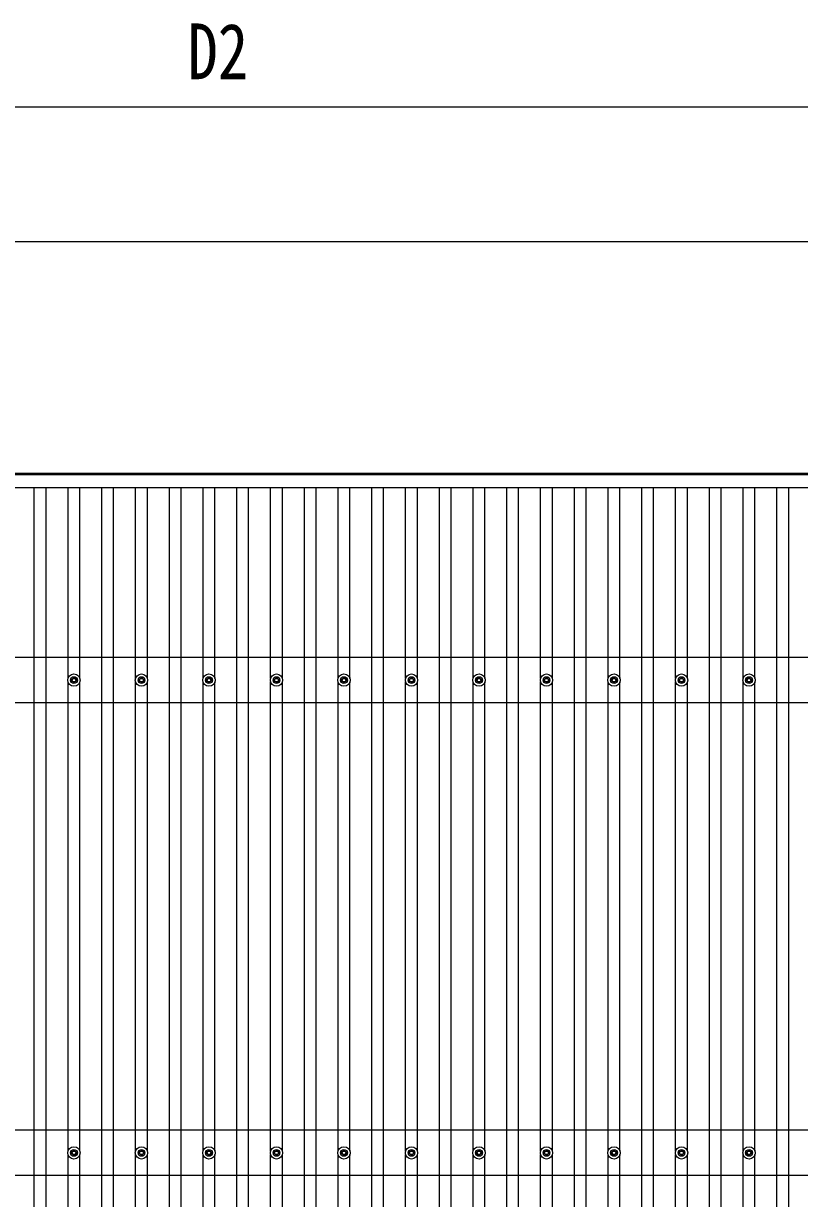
# Model space of a CAD drawing. Units: millimetres, scale not verified. Extents: x -21025 to 21025, y -14850 to 14850.
# Drawn here: x -6284 to -3984, y 3860 to 7340 of the extents above; entities that cross this region are included whole.
import ezdxf
from ezdxf.enums import TextEntityAlignment as Align

# ---------------------------------------------------------------- set-up
doc = ezdxf.new("R2010")
doc.units = ezdxf.units.MM
doc.header["$LTSCALE"] = 60
for name, color, linetype in [('0-5_YKK_13', 4, 'Continuous'), ('0-6_YKK_A1', 4, 'Continuous'), ('0-7_YKK_D', 6, 'Continuous')]:
    doc.layers.add(name, color=color, linetype=linetype)
doc.styles.add('ＭＳ ゴシック', font='')
doc.styles.get('ＭＳ ゴシック').set_extended_font_data('MS Gothic')

msp = doc.modelspace()

# ---------------------------------------------------------------- linework, layer by layer
at = {"layer": '0-5_YKK_13'}
for p, q in [((-6143.9, 5397.34), (-6139.49, 5397.34)), ((-6143.9, 5393.84), (-6139.49, 5393.84)), ((-6135.65, 5405.59), (-6135.65, 5401.17)), ((-6132.15, 5405.59), (-6132.15, 5401.17)), ((-6128.32, 5397.34), (-6123.91, 5397.34)), ((-6128.32, 5393.84), (-6123.91, 5393.84)), ((-5943.9, 5397.34), (-5939.49, 5397.34)), ((-5943.9, 5393.84), (-5939.49, 5393.84)), ((-5935.65, 5405.59), (-5935.65, 5401.17)), ((-5932.15, 5405.59), (-5932.15, 5401.17)), ((-5928.32, 5397.34), (-5923.91, 5397.34)), ((-5928.32, 5393.84), (-5923.91, 5393.84)), ((-5743.9, 5397.34), (-5739.49, 5397.34)), ((-5743.9, 5393.84), (-5739.49, 5393.84)), ((-5735.65, 5405.59), (-5735.65, 5401.17)), ((-5732.15, 5405.59), (-5732.15, 5401.17)), ((-5728.32, 5397.34), (-5723.91, 5397.34)), ((-5728.32, 5393.84), (-5723.91, 5393.84)), ((-5543.9, 5397.34), (-5539.49, 5397.34)), ((-5543.9, 5393.84), (-5539.49, 5393.84)), ((-5535.65, 5405.59), (-5535.65, 5401.17)), ((-5532.15, 5405.59), (-5532.15, 5401.17)), ((-5528.32, 5397.34), (-5523.91, 5397.34)), ((-5528.32, 5393.84), (-5523.91, 5393.84)), ((-5343.9, 5397.34), (-5339.49, 5397.34)), ((-5343.9, 5393.84), (-5339.49, 5393.84)), ((-5335.65, 5405.59), (-5335.65, 5401.17)), ((-5332.15, 5405.59), (-5332.15, 5401.17)), ((-5328.32, 5397.34), (-5323.91, 5397.34)), ((-5328.32, 5393.84), (-5323.91, 5393.84)), ((-5143.9, 5397.34), (-5139.49, 5397.34)), ((-5143.9, 5393.84), (-5139.49, 5393.84)), ((-5135.65, 5405.59), (-5135.65, 5401.17)), ((-5132.15, 5405.59), (-5132.15, 5401.17)), ((-5128.32, 5397.34), (-5123.91, 5397.34)), ((-5128.32, 5393.84), (-5123.91, 5393.84)), ((-4943.9, 5397.34), (-4939.49, 5397.34)), ((-4943.9, 5393.84), (-4939.49, 5393.84)), ((-4935.65, 5405.59), (-4935.65, 5401.17)), ((-4932.15, 5405.59), (-4932.15, 5401.17)), ((-4928.32, 5397.34), (-4923.91, 5397.34)), ((-4928.32, 5393.84), (-4923.91, 5393.84)), ((-4743.9, 5397.34), (-4739.49, 5397.34)), ((-4743.9, 5393.84), (-4739.49, 5393.84)), ((-4735.65, 5405.59), (-4735.65, 5401.17)), ((-4732.15, 5405.59), (-4732.15, 5401.17)), ((-4728.32, 5397.34), (-4723.91, 5397.34)), ((-4728.32, 5393.84), (-4723.91, 5393.84)), ((-4543.9, 5397.34), (-4539.49, 5397.34)), ((-4543.9, 5393.84), (-4539.49, 5393.84)), ((-4535.65, 5405.59), (-4535.65, 5401.17)), ((-4532.15, 5405.59), (-4532.15, 5401.17)), ((-4528.32, 5397.34), (-4523.91, 5397.34)), ((-4528.32, 5393.84), (-4523.91, 5393.84)), ((-4343.9, 5397.34), (-4339.49, 5397.34)), ((-4343.9, 5393.84), (-4339.49, 5393.84)), ((-4335.65, 5405.59), (-4335.65, 5401.17)), ((-4332.15, 5405.59), (-4332.15, 5401.17)), ((-4328.32, 5397.34), (-4323.91, 5397.34)), ((-4328.32, 5393.84), (-4323.91, 5393.84)), ((-4143.9, 5397.34), (-4139.49, 5397.34)), ((-4143.9, 5393.84), (-4139.49, 5393.84)), ((-4135.65, 5405.59), (-4135.65, 5401.17)), ((-4132.15, 5405.59), (-4132.15, 5401.17)), ((-4128.32, 5397.34), (-4123.91, 5397.34)), ((-4128.32, 5393.84), (-4123.91, 5393.84)), ((-6135.65, 5390.01), (-6135.65, 5385.59)), ((-6132.15, 5390.01), (-6132.15, 5385.59)), ((-5935.65, 5390.01), (-5935.65, 5385.59)), ((-5932.15, 5390.01), (-5932.15, 5385.59)), ((-5735.65, 5390.01), (-5735.65, 5385.59)), ((-5732.15, 5390.01), (-5732.15, 5385.59)), ((-5535.65, 5390.01), (-5535.65, 5385.59)), ((-5532.15, 5390.01), (-5532.15, 5385.59)), ((-5335.65, 5390.01), (-5335.65, 5385.59)), ((-5332.15, 5390.01), (-5332.15, 5385.59)), ((-5135.65, 5390.01), (-5135.65, 5385.59)), ((-5132.15, 5390.01), (-5132.15, 5385.59)), ((-4935.65, 5390.01), (-4935.65, 5385.59)), ((-4932.15, 5390.01), (-4932.15, 5385.59)), ((-4735.65, 5390.01), (-4735.65, 5385.59)), ((-4732.15, 5390.01), (-4732.15, 5385.59)), ((-4535.65, 5390.01), (-4535.65, 5385.59)), ((-4532.15, 5390.01), (-4532.15, 5385.59)), ((-4335.65, 5390.01), (-4335.65, 5385.59)), ((-4332.15, 5390.01), (-4332.15, 5385.59)), ((-4135.65, 5390.01), (-4135.65, 5385.59)), ((-4132.15, 5390.01), (-4132.15, 5385.59)), ((-6135.65, 4005.59), (-6135.65, 4001.17)), ((-6132.15, 4005.59), (-6132.15, 4001.17)), ((-5935.65, 4005.59), (-5935.65, 4001.17)), ((-5932.15, 4005.59), (-5932.15, 4001.17)), ((-5735.65, 4005.59), (-5735.65, 4001.17)), ((-5732.15, 4005.59), (-5732.15, 4001.17)), ((-5535.65, 4005.59), (-5535.65, 4001.17)), ((-5532.15, 4005.59), (-5532.15, 4001.17)), ((-5335.65, 4005.59), (-5335.65, 4001.17)), ((-5332.15, 4005.59), (-5332.15, 4001.17)), ((-5135.65, 4005.59), (-5135.65, 4001.17)), ((-5132.15, 4005.59), (-5132.15, 4001.17)), ((-4935.65, 4005.59), (-4935.65, 4001.17)), ((-4932.15, 4005.59), (-4932.15, 4001.17)), ((-4735.65, 4005.59), (-4735.65, 4001.17)), ((-4732.15, 4005.59), (-4732.15, 4001.17)), ((-4535.65, 4005.59), (-4535.65, 4001.17)), ((-4532.15, 4005.59), (-4532.15, 4001.17)), ((-4335.65, 4005.59), (-4335.65, 4001.17)), ((-4332.15, 4005.59), (-4332.15, 4001.17)), ((-4135.65, 4005.59), (-4135.65, 4001.17)), ((-4132.15, 4005.59), (-4132.15, 4001.17)), ((-6143.9, 3997.34), (-6139.49, 3997.34)), ((-6143.9, 3993.84), (-6139.49, 3993.84)), ((-6135.65, 3990.01), (-6135.65, 3985.59)), ((-6132.15, 3990.01), (-6132.15, 3985.59)), ((-6128.32, 3997.34), (-6123.91, 3997.34)), ((-6128.32, 3993.84), (-6123.91, 3993.84)), ((-5943.9, 3997.34), (-5939.49, 3997.34)), ((-5943.9, 3993.84), (-5939.49, 3993.84)), ((-5935.65, 3990.01), (-5935.65, 3985.59)), ((-5932.15, 3990.01), (-5932.15, 3985.59)), ((-5928.32, 3997.34), (-5923.91, 3997.34)), ((-5928.32, 3993.84), (-5923.91, 3993.84)), ((-5743.9, 3997.34), (-5739.49, 3997.34)), ((-5743.9, 3993.84), (-5739.49, 3993.84)), ((-5735.65, 3990.01), (-5735.65, 3985.59)), ((-5732.15, 3990.01), (-5732.15, 3985.59)), ((-5728.32, 3997.34), (-5723.91, 3997.34)), ((-5728.32, 3993.84), (-5723.91, 3993.84)), ((-5543.9, 3997.34), (-5539.49, 3997.34)), ((-5543.9, 3993.84), (-5539.49, 3993.84)), ((-5535.65, 3990.01), (-5535.65, 3985.59)), ((-5532.15, 3990.01), (-5532.15, 3985.59)), ((-5528.32, 3997.34), (-5523.91, 3997.34)), ((-5528.32, 3993.84), (-5523.91, 3993.84)), ((-5343.9, 3997.34), (-5339.49, 3997.34)), ((-5343.9, 3993.84), (-5339.49, 3993.84)), ((-5335.65, 3990.01), (-5335.65, 3985.59)), ((-5332.15, 3990.01), (-5332.15, 3985.59)), ((-5328.32, 3997.34), (-5323.91, 3997.34)), ((-5328.32, 3993.84), (-5323.91, 3993.84)), ((-5143.9, 3997.34), (-5139.49, 3997.34)), ((-5143.9, 3993.84), (-5139.49, 3993.84)), ((-5135.65, 3990.01), (-5135.65, 3985.59)), ((-5132.15, 3990.01), (-5132.15, 3985.59)), ((-5128.32, 3997.34), (-5123.91, 3997.34)), ((-5128.32, 3993.84), (-5123.91, 3993.84)), ((-4943.9, 3997.34), (-4939.49, 3997.34)), ((-4943.9, 3993.84), (-4939.49, 3993.84)), ((-4935.65, 3990.01), (-4935.65, 3985.59)), ((-4932.15, 3990.01), (-4932.15, 3985.59)), ((-4928.32, 3997.34), (-4923.91, 3997.34)), ((-4928.32, 3993.84), (-4923.91, 3993.84)), ((-4743.9, 3997.34), (-4739.49, 3997.34)), ((-4743.9, 3993.84), (-4739.49, 3993.84)), ((-4735.65, 3990.01), (-4735.65, 3985.59)), ((-4732.15, 3990.01), (-4732.15, 3985.59)), ((-4728.32, 3997.34), (-4723.91, 3997.34)), ((-4728.32, 3993.84), (-4723.91, 3993.84)), ((-4543.9, 3997.34), (-4539.49, 3997.34)), ((-4543.9, 3993.84), (-4539.49, 3993.84)), ((-4535.65, 3990.01), (-4535.65, 3985.59)), ((-4532.15, 3990.01), (-4532.15, 3985.59)), ((-4528.32, 3997.34), (-4523.91, 3997.34)), ((-4528.32, 3993.84), (-4523.91, 3993.84)), ((-4343.9, 3997.34), (-4339.49, 3997.34)), ((-4343.9, 3993.84), (-4339.49, 3993.84)), ((-4335.65, 3990.01), (-4335.65, 3985.59)), ((-4332.15, 3990.01), (-4332.15, 3985.59)), ((-4328.32, 3997.34), (-4323.91, 3997.34)), ((-4328.32, 3993.84), (-4323.91, 3993.84)), ((-4143.9, 3997.34), (-4139.49, 3997.34)), ((-4143.9, 3993.84), (-4139.49, 3993.84)), ((-4135.65, 3990.01), (-4135.65, 3985.59)), ((-4132.15, 3990.01), (-4132.15, 3985.59)), ((-4128.32, 3997.34), (-4123.91, 3997.34)), ((-4128.32, 3993.84), (-4123.91, 3993.84))]:
    msp.add_line(p, q, dxfattribs=at)
for centre, radius in [((-6133.9, 5395.59), 18.25), ((-6133.9, 5395.59), 10.15), ((-6133.9, 5395.59), 5.85), ((-6133.9, 5395.59), 5.25), ((-5933.9, 5395.59), 18.25), ((-5933.9, 5395.59), 10.15), ((-5933.9, 5395.59), 5.85), ((-5933.9, 5395.59), 5.25), ((-5733.9, 5395.59), 18.25), ((-5733.9, 5395.59), 10.15), ((-5733.9, 5395.59), 5.85), ((-5733.9, 5395.59), 5.25), ((-5533.9, 5395.59), 18.25), ((-5533.9, 5395.59), 10.15), ((-5533.9, 5395.59), 5.85), ((-5533.9, 5395.59), 5.25), ((-5333.9, 5395.59), 18.25), ((-5333.9, 5395.59), 10.15), ((-5333.9, 5395.59), 5.85), ((-5333.9, 5395.59), 5.25), ((-5133.9, 5395.59), 18.25), ((-5133.9, 5395.59), 10.15), ((-5133.9, 5395.59), 5.85), ((-5133.9, 5395.59), 5.25), ((-4933.9, 5395.59), 18.25), ((-4933.9, 5395.59), 10.15), ((-4933.9, 5395.59), 5.85), ((-4933.9, 5395.59), 5.25), ((-4733.9, 5395.59), 18.25), ((-4733.9, 5395.59), 10.15), ((-4733.9, 5395.59), 5.85), ((-4733.9, 5395.59), 5.25), ((-4533.9, 5395.59), 18.25), ((-4533.9, 5395.59), 10.15), ((-4533.9, 5395.59), 5.85), ((-4533.9, 5395.59), 5.25), ((-4333.9, 5395.59), 18.25), ((-4333.9, 5395.59), 10.15), ((-4333.9, 5395.59), 5.85), ((-4333.9, 5395.59), 5.25), ((-4133.9, 5395.59), 18.25), ((-4133.9, 5395.59), 10.15), ((-4133.9, 5395.59), 5.85), ((-4133.9, 5395.59), 5.25), ((-6133.9, 3995.59), 18.25), ((-6133.9, 3995.59), 10.15), ((-5933.9, 3995.59), 18.25), ((-5933.9, 3995.59), 10.15), ((-5733.9, 3995.59), 18.25), ((-5733.9, 3995.59), 10.15), ((-5533.9, 3995.59), 18.25), ((-5533.9, 3995.59), 10.15), ((-5333.9, 3995.59), 18.25), ((-5333.9, 3995.59), 10.15), ((-5133.9, 3995.59), 18.25), ((-5133.9, 3995.59), 10.15), ((-4933.9, 3995.59), 18.25), ((-4933.9, 3995.59), 10.15), ((-4733.9, 3995.59), 18.25), ((-4733.9, 3995.59), 10.15), ((-4533.9, 3995.59), 18.25), ((-4533.9, 3995.59), 10.15), ((-4333.9, 3995.59), 18.25), ((-4333.9, 3995.59), 10.15), ((-4133.9, 3995.59), 18.25), ((-4133.9, 3995.59), 10.15), ((-6133.9, 3995.59), 5.85), ((-6133.9, 3995.59), 5.25), ((-5933.9, 3995.59), 5.85), ((-5933.9, 3995.59), 5.25), ((-5733.9, 3995.59), 5.85), ((-5733.9, 3995.59), 5.25), ((-5533.9, 3995.59), 5.85), ((-5533.9, 3995.59), 5.25), ((-5333.9, 3995.59), 5.85), ((-5333.9, 3995.59), 5.25), ((-5133.9, 3995.59), 5.85), ((-5133.9, 3995.59), 5.25), ((-4933.9, 3995.59), 5.85), ((-4933.9, 3995.59), 5.25), ((-4733.9, 3995.59), 5.85), ((-4733.9, 3995.59), 5.25), ((-4533.9, 3995.59), 5.85), ((-4533.9, 3995.59), 5.25), ((-4333.9, 3995.59), 5.85), ((-4333.9, 3995.59), 5.25), ((-4133.9, 3995.59), 5.85), ((-4133.9, 3995.59), 5.25)]:
    msp.add_circle(centre, radius, dxfattribs=at)
at = {"layer": '0-6_YKK_A1'}
for p, q in [((-7722.9, 6008.72), (-1715.6, 6008.72)), ((-1715.6, 6003.93), (-7707.9, 6003.93)), ((-7707.9, 5965.93), (-1710.9, 5965.93)), ((-6251.4, 624.88), (-6251.4, 5965.93)), ((-6216.4, 624.88), (-6216.4, 5965.93)), ((-6151.4, 5400.78), (-6151.4, 5965.93)), ((-6116.4, 5400.76), (-6116.4, 5965.93)), ((-6051.4, 624.88), (-6051.4, 5965.93)), ((-6016.4, 624.88), (-6016.4, 5965.93)), ((-5951.4, 5400.78), (-5951.4, 5965.93)), ((-5916.4, 5400.76), (-5916.4, 5965.93)), ((-5851.4, 624.88), (-5851.4, 5965.93)), ((-5816.4, 624.88), (-5816.4, 5965.93)), ((-5751.4, 5400.78), (-5751.4, 5965.93)), ((-5716.4, 5400.76), (-5716.4, 5965.93)), ((-5651.4, 624.88), (-5651.4, 5965.93)), ((-5616.4, 624.88), (-5616.4, 5965.93)), ((-5551.4, 5400.78), (-5551.4, 5965.93)), ((-5516.4, 5400.76), (-5516.4, 5965.93)), ((-5451.4, 624.88), (-5451.4, 5965.93)), ((-5416.4, 624.88), (-5416.4, 5965.93)), ((-5351.4, 5400.78), (-5351.4, 5965.93)), ((-5316.4, 5400.76), (-5316.4, 5965.93)), ((-5251.4, 624.88), (-5251.4, 5965.93)), ((-5216.4, 624.88), (-5216.4, 5965.93)), ((-5151.4, 5400.78), (-5151.4, 5965.93)), ((-5116.4, 5400.76), (-5116.4, 5965.93)), ((-5051.4, 624.88), (-5051.4, 5965.93)), ((-5016.4, 624.88), (-5016.4, 5965.93)), ((-4951.4, 5400.78), (-4951.4, 5965.93)), ((-4916.4, 5400.76), (-4916.4, 5965.93)), ((-4851.4, 624.88), (-4851.4, 5965.93)), ((-4816.4, 624.88), (-4816.4, 5965.93)), ((-4751.4, 5400.78), (-4751.4, 5965.93)), ((-4716.4, 5400.76), (-4716.4, 5965.93)), ((-4651.4, 624.88), (-4651.4, 5965.93)), ((-4616.4, 624.88), (-4616.4, 5965.93)), ((-4551.4, 5400.78), (-4551.4, 5965.93)), ((-4516.4, 5400.76), (-4516.4, 5965.93)), ((-4451.4, 624.88), (-4451.4, 5965.93)), ((-4416.4, 624.88), (-4416.4, 5965.93)), ((-4351.4, 5400.78), (-4351.4, 5965.93)), ((-4316.4, 5400.76), (-4316.4, 5965.93)), ((-4251.4, 624.88), (-4251.4, 5965.93)), ((-4216.4, 624.88), (-4216.4, 5965.93)), ((-4151.4, 5400.78), (-4151.4, 5965.93)), ((-4116.4, 5400.76), (-4116.4, 5965.93)), ((-4051.4, 624.88), (-4051.4, 5965.93)), ((-4016.4, 624.88), (-4016.4, 5965.93)), ((-1733.9, 5462.59), (-17333.9, 5462.59)), ((-6151.4, 4000.78), (-6151.4, 5390.4)), ((-6116.4, 4000.76), (-6116.4, 5390.42)), ((-5951.4, 4000.78), (-5951.4, 5390.4)), ((-5916.4, 4000.76), (-5916.4, 5390.42)), ((-5751.4, 4000.78), (-5751.4, 5390.4)), ((-5716.4, 4000.76), (-5716.4, 5390.42)), ((-5551.4, 4000.78), (-5551.4, 5390.4)), ((-5516.4, 4000.76), (-5516.4, 5390.42)), ((-5351.4, 4000.78), (-5351.4, 5390.4)), ((-5316.4, 4000.76), (-5316.4, 5390.42)), ((-5151.4, 4000.78), (-5151.4, 5390.4)), ((-5116.4, 4000.76), (-5116.4, 5390.42)), ((-4951.4, 4000.78), (-4951.4, 5390.4)), ((-4916.4, 4000.76), (-4916.4, 5390.42)), ((-4751.4, 4000.78), (-4751.4, 5390.4)), ((-4716.4, 4000.76), (-4716.4, 5390.42)), ((-4551.4, 4000.78), (-4551.4, 5390.4)), ((-4516.4, 4000.76), (-4516.4, 5390.42)), ((-4351.4, 4000.78), (-4351.4, 5390.4)), ((-4316.4, 4000.76), (-4316.4, 5390.42)), ((-4151.4, 4000.78), (-4151.4, 5390.4)), ((-4116.4, 4000.76), (-4116.4, 5390.42)), ((-1733.9, 5328.59), (-17333.9, 5328.59)), ((-1733.9, 4062.59), (-17333.9, 4062.59)), ((-6151.4, 2600.78), (-6151.4, 3990.4)), ((-6116.4, 2600.76), (-6116.4, 3990.42)), ((-5951.4, 2600.78), (-5951.4, 3990.4)), ((-5916.4, 2600.76), (-5916.4, 3990.42)), ((-5751.4, 2600.78), (-5751.4, 3990.4)), ((-5716.4, 2600.76), (-5716.4, 3990.42)), ((-5551.4, 2600.78), (-5551.4, 3990.4)), ((-5516.4, 2600.76), (-5516.4, 3990.42)), ((-5351.4, 2600.78), (-5351.4, 3990.4)), ((-5316.4, 2600.76), (-5316.4, 3990.42)), ((-5151.4, 2600.78), (-5151.4, 3990.4)), ((-5116.4, 2600.76), (-5116.4, 3990.42)), ((-4951.4, 2600.78), (-4951.4, 3990.4)), ((-4916.4, 2600.76), (-4916.4, 3990.42)), ((-4751.4, 2600.78), (-4751.4, 3990.4)), ((-4716.4, 2600.76), (-4716.4, 3990.42)), ((-4551.4, 2600.78), (-4551.4, 3990.4)), ((-4516.4, 2600.76), (-4516.4, 3990.42)), ((-4351.4, 2600.78), (-4351.4, 3990.4)), ((-4316.4, 2600.76), (-4316.4, 3990.42)), ((-4151.4, 2600.78), (-4151.4, 3990.4)), ((-4116.4, 2600.76), (-4116.4, 3990.42)), ((-1733.9, 3928.59), (-17333.9, 3928.59))]:
    msp.add_line(p, q, dxfattribs=at)
at = {"layer": '0-7_YKK_D'}
for p, q in [((-9533.9, 7093.72), (-1797.4, 7093.72)), ((-1948.9, 6693.72), (-17118.9, 6693.72))]:
    msp.add_line(p, q, dxfattribs=at)

# ---------------------------------------------------------------- texts
at = {"layer": '0-7_YKK_D', "style": 'ＭＳ ゴシック', "width": 0.8}
msp.add_text('D2', height=165, dxfattribs=at).set_placement((-5797.65, 7125.72), align=Align.BOTTOM_LEFT)

doc.saveas('drawing.dxf')
